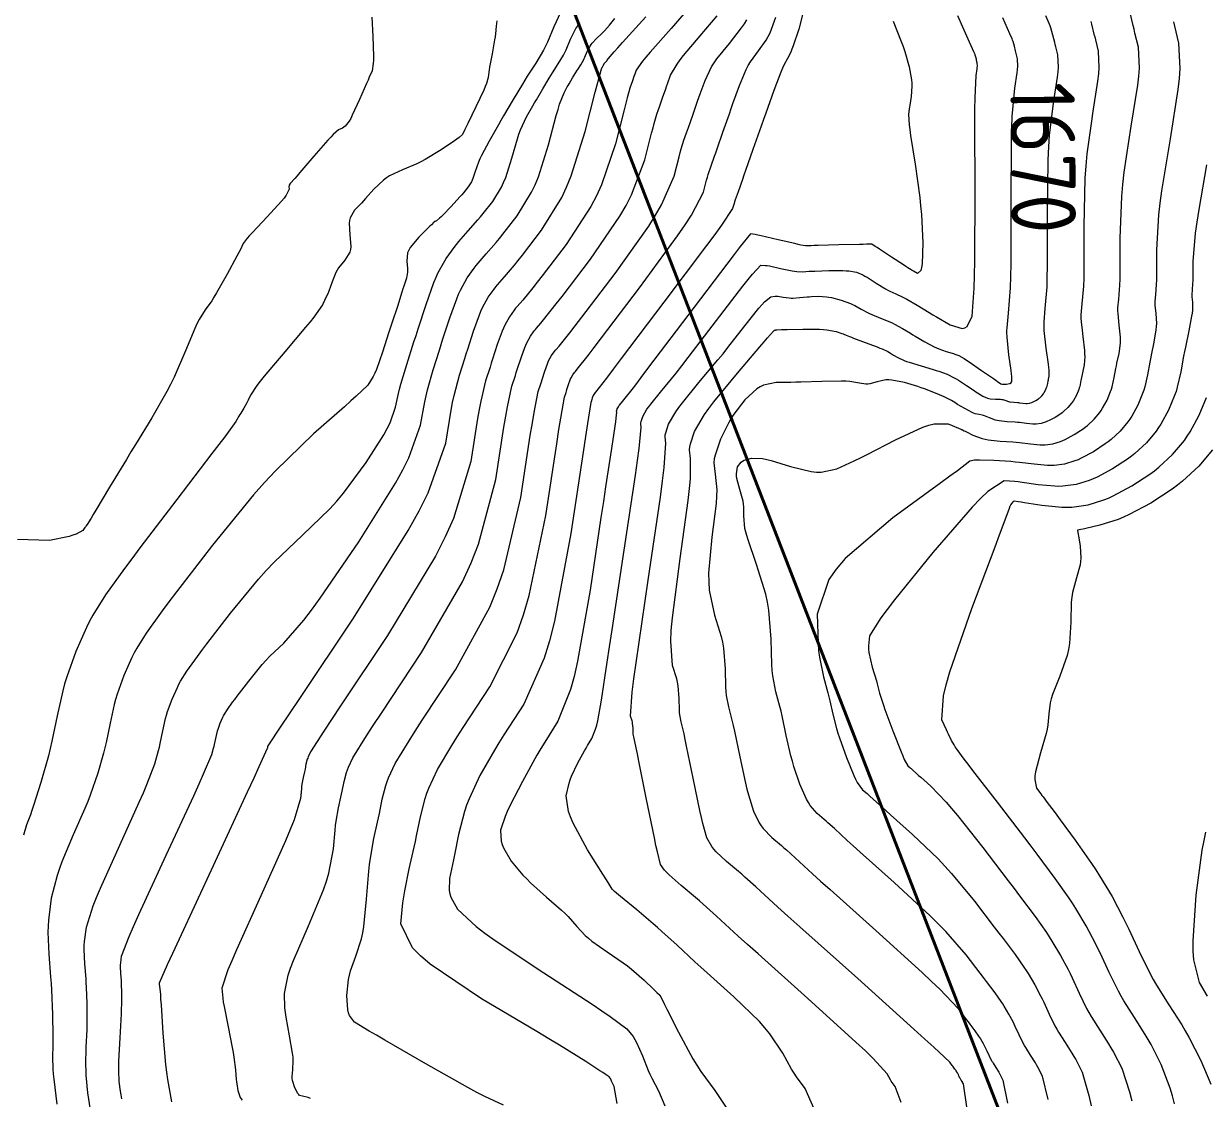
# Model space of a CAD drawing. Header units: millimetres. Extents: x 837475 to 838477, y 1189012 to 1191015.
# Drawn here: x 837565.7 to 837635.2, y 1189819.2 to 1189882.5 of the extents above; entities that cross this region are included whole.
import ezdxf

# ---------------------------------------------------------------- set-up
doc = ezdxf.new("R2010")
doc.units = ezdxf.units.MM
doc.header["$LTSCALE"] = 0.3
doc.layers.add('CORREDORVIA', color=94, linetype='Continuous', lineweight=40)
doc.layers.add('COTAS 10', color=7, linetype='Continuous', lineweight=9, true_color=0x6e3e2d)
doc.layers.add('COTAS INT', color=7, linetype='Continuous', lineweight=5, true_color=0x9fa19f)
doc.styles.get("Standard").update_dxf_attribs({"font": 'isocp2.shx', "bigfont": '@extfont2.shx'})

msp = doc.modelspace()

# ---------------------------------------------------------------- linework, layer by layer
at = {"layer": 'CORREDORVIA'}
msp.add_lwpolyline([(837918.48, 1189883.493), (837925.042, 1189453.383), (837902.497, 1189217.712), (837593.191, 1189234.399), (837666.017, 1189670.117), (837623.316, 1189818.024), (837548.503, 1190011.455), (837506.88, 1190461.595), (837936.282, 1190278.252), (837938.054, 1190355.403), (837933.054, 1190517.446), (837913.685, 1190646.739), (837916.913, 1190801.892), (837910.676, 1191000.965), (838213.029, 1190992.912), (838237.174, 1190821.339), (838237.001, 1190602.875), (838240.031, 1190437.198), (838238.102, 1190145.726), (838184.199, 1189898.277), (837758.842, 1190109.914), (837918.48, 1189883.493)], dxfattribs=at)
at = {"layer": 'COTAS 10'}
for points in [[(837621.222, 1189818.748), (837621.012, 1189820.1), (837620.964, 1189820.193), (837620.951, 1189820.218), (837620.937, 1189820.241), (837620.886, 1189820.321), (837620.836, 1189820.399), (837620.81, 1189820.445), (837620.767, 1189820.533), (837620.726, 1189820.622), (837620.715, 1189820.646), (837620.703, 1189820.67), (837620.659, 1189820.752), (837620.61, 1189820.834), (837620.595, 1189820.858), (837620.578, 1189820.883), (837620.513, 1189820.976), (837620.424, 1189821.095), (837620.392, 1189821.137), (837620.358, 1189821.182), (837620.211, 1189821.373), (837619.28, 1189822.259), (837618.752, 1189822.741), (837618.106, 1189823.325), (837614.797, 1189826.294), (837611.398, 1189829.334), (837610.696, 1189829.964), (837610.098, 1189830.503), (837608.8, 1189831.685), (837608.16, 1189832.271), (837607.976, 1189832.434), (837607.789, 1189832.597), (837607.089, 1189833.188), (837606.474, 1189833.762), (837606.341, 1189833.915), (837606.223, 1189834.064), (837605.931, 1189834.581), (837605.693, 1189835.423), (837605.608, 1189835.777), (837605.516, 1189836.184), (837605.119, 1189838.092), (837604.738, 1189839.968), (837604.657, 1189840.355), (837604.586, 1189840.685), (837604.417, 1189841.397), (837604.336, 1189841.814), (837604.321, 1189841.957), (837604.308, 1189842.112), (837604.291, 1189842.773), (837604.234, 1189843.519), (837604.198, 1189843.728), (837604.153, 1189843.939), (837603.915, 1189844.709), (837603.802, 1189846.147), (837603.835, 1189846.778), (837603.896, 1189847.511), (837604.352, 1189851.001), (837604.835, 1189854.428), (837604.913, 1189855.121), (837604.968, 1189855.704), (837604.966, 1189856.883), (837604.906, 1189857.405), (837604.923, 1189857.572), (837604.956, 1189857.75), (837605.2, 1189858.473), (837605.795, 1189859.479), (837606.049, 1189859.836), (837606.342, 1189860.226), (837607.722, 1189861.913), (837609.041, 1189863.453), (837609.294, 1189863.749), (837609.5, 1189863.989), (837609.838, 1189864.388), (837609.863, 1189864.414), (837609.87, 1189864.42), (837609.877, 1189864.425), (837609.905, 1189864.438), (837609.942, 1189864.447), (837609.955, 1189864.449), (837609.97, 1189864.452), (837610.035, 1189864.463), (837610.315, 1189864.475), (837610.466, 1189864.479), (837610.648, 1189864.484), (837611.57, 1189864.502), (837612.557, 1189864.492), (837612.78, 1189864.479), (837612.982, 1189864.462), (837613.529, 1189864.362), (837613.865, 1189864.252), (837613.933, 1189864.228), (837613.991, 1189864.207), (837614.11, 1189864.155), (837614.313, 1189864.069), (837614.424, 1189864.027), (837614.558, 1189863.976), (837615.238, 1189863.724), (837615.949, 1189863.454), (837616.102, 1189863.392), (837616.235, 1189863.336), (837616.561, 1189863.178), (837616.776, 1189863.049), (837616.84, 1189863.011), (837616.907, 1189862.973), (837617.162, 1189862.825), (837617.533, 1189862.657), (837617.673, 1189862.606), (837617.829, 1189862.553), (837618.523, 1189862.343), (837619.243, 1189862.131), (837619.415, 1189862.076), (837619.575, 1189862.023), (837620.054, 1189861.844), (837620.473, 1189861.641), (837620.595, 1189861.573), (837620.72, 1189861.5), (837621.194, 1189861.19), (837621.64, 1189860.884), (837621.748, 1189860.813), (837621.849, 1189860.747), (837622.156, 1189860.559), (837622.431, 1189860.44), (837622.511, 1189860.418), (837622.594, 1189860.401), (837622.907, 1189860.379), (837623.196, 1189860.373), (837623.264, 1189860.366), (837623.326, 1189860.356), (837623.505, 1189860.301), (837623.666, 1189860.242), (837623.716, 1189860.229), (837623.769, 1189860.219), (837623.983, 1189860.196), (837624.203, 1189860.182), (837624.261, 1189860.177), (837624.318, 1189860.171), (837624.509, 1189860.147), (837624.679, 1189860.13), (837624.723, 1189860.129), (837624.764, 1189860.13), (837624.901, 1189860.148), (837625.035, 1189860.19), (837625.074, 1189860.207), (837625.115, 1189860.225), (837625.273, 1189860.309), (837625.427, 1189860.41), (837625.466, 1189860.439), (837625.503, 1189860.468), (837625.621, 1189860.577), (837625.72, 1189860.697), (837625.746, 1189860.732), (837625.77, 1189860.769), (837625.847, 1189860.911), (837625.909, 1189861.062), (837625.924, 1189861.104), (837625.937, 1189861.147), (837625.973, 1189861.305), (837626.002, 1189861.467), (837626.011, 1189861.513), (837626.02, 1189861.558), (837626.056, 1189861.726), (837626.052, 1189862.084), (837626.036, 1189862.249), (837626.014, 1189862.444), (837625.88, 1189863.385), (837625.766, 1189864.431), (837625.756, 1189864.69), (837625.755, 1189864.937), (837625.828, 1189865.719), (837625.93, 1189866.989), (837625.947, 1189867.543), (837625.96, 1189868.185), (837625.964, 1189871.235), (837626.003, 1189874.466), (837626.036, 1189875.222), (837626.08, 1189875.918), (837626.321, 1189877.931), (837626.544, 1189879.331), (837626.576, 1189879.641), (837626.596, 1189879.917), (837626.562, 1189880.634), (837626.448, 1189881.115), (837626.417, 1189881.243), (837626.386, 1189881.368), (837626.279, 1189881.8), (837626.152, 1189882.228), (837626.109, 1189882.35), (837626.063, 1189882.475), (837625.869, 1189882.938)], [(837571.527, 1189819.228), (837571.485, 1189819.467), (837571.448, 1189819.68), (837571.361, 1189820.237), (837571.338, 1189820.87), (837571.342, 1189821.131), (837571.351, 1189821.429), (837571.419, 1189822.817), (837571.495, 1189824.219), (837571.508, 1189824.527), (837571.519, 1189824.799), (837571.528, 1189825.489), (837571.511, 1189825.939), (837571.505, 1189826.06), (837571.497, 1189826.179), (837571.463, 1189826.596), (837571.446, 1189826.999), (837571.449, 1189827.11), (837571.456, 1189827.221), (837571.509, 1189827.619), (837571.957, 1189828.77), (837572.213, 1189829.356), (837572.526, 1189830.057), (837574.135, 1189833.555), (837575.751, 1189837.051), (837576.07, 1189837.751), (837576.332, 1189838.335), (837576.815, 1189839.478), (837576.922, 1189839.857), (837576.948, 1189839.96), (837576.972, 1189840.062), (837577.046, 1189840.423), (837577.125, 1189840.778), (837577.152, 1189840.876), (837577.182, 1189840.975), (837577.309, 1189841.331), (837577.46, 1189841.671), (837577.505, 1189841.759), (837577.551, 1189841.845), (837577.73, 1189842.133), (837578.036, 1189842.553), (837578.162, 1189842.723), (837578.308, 1189842.915), (837578.984, 1189843.8), (837579.784, 1189844.772), (837580.008, 1189845.019), (837580.232, 1189845.256), (837581.046, 1189846.033), (837582.221, 1189847.379), (837582.672, 1189847.976), (837583.178, 1189848.669), (837585.457, 1189851.981), (837587.617, 1189855.434), (837588.048, 1189856.216), (837588.406, 1189856.922), (837589.094, 1189858.846), (837589.337, 1189860.218), (837589.414, 1189860.576), (837589.495, 1189860.926), (837589.825, 1189862.11), (837590.194, 1189863.262), (837590.299, 1189863.59), (837590.407, 1189863.923), (837590.807, 1189865.161), (837591.214, 1189866.293), (837591.325, 1189866.558), (837591.435, 1189866.803), (837591.828, 1189867.516), (837592.238, 1189868.084), (837592.358, 1189868.238), (837592.482, 1189868.391), (837592.955, 1189868.929), (837593.534, 1189869.594), (837593.725, 1189869.826), (837593.928, 1189870.08), (837594.772, 1189871.169), (837595.621, 1189872.556), (837595.827, 1189872.997), (837596.021, 1189873.463), (837596.619, 1189875.351), (837597.073, 1189877.065), (837597.176, 1189877.422), (837597.27, 1189877.728), (837597.526, 1189878.404), (837597.721, 1189878.747), (837597.775, 1189878.842), (837597.83, 1189878.937), (837598.031, 1189879.28), (837598.228, 1189879.608), (837598.28, 1189879.693), (837598.332, 1189879.775), (837598.511, 1189880.053), (837598.675, 1189880.331), (837598.717, 1189880.414), (837598.759, 1189880.499), (837598.897, 1189880.826), (837599.06, 1189881.154), (837599.117, 1189881.24), (837599.179, 1189881.323), (837599.446, 1189881.605), (837599.745, 1189881.886), (837599.828, 1189881.969), (837599.911, 1189882.054), (837600.209, 1189882.379), (837600.521, 1189882.767)], [(837600.654, 1189818.956), (837600.469, 1189819.954), (837600.41, 1189820.068), (837600.394, 1189820.101), (837600.378, 1189820.136), (837600.325, 1189820.266), (837600.273, 1189820.387), (837600.258, 1189820.414), (837600.243, 1189820.44), (837600.186, 1189820.511), (837599.94, 1189820.683), (837599.806, 1189820.772), (837599.642, 1189820.879), (837598.812, 1189821.415), (837597.253, 1189822.377), (837596.629, 1189822.754), (837595.923, 1189823.178), (837592.68, 1189825.105), (837589.651, 1189827.143), (837589.079, 1189827.636), (837588.623, 1189828.099), (837587.939, 1189829.513), (837588.057, 1189830.749), (837588.107, 1189831.099), (837588.163, 1189831.451), (837588.426, 1189832.753), (837588.715, 1189834.027), (837588.787, 1189834.363), (837588.856, 1189834.691), (837589.078, 1189835.814), (837589.355, 1189836.894), (837589.459, 1189837.195), (837589.575, 1189837.497), (837590.092, 1189838.593), (837590.923, 1189840.009), (837591.238, 1189840.512), (837591.588, 1189841.063), (837593.157, 1189843.453), (837594.762, 1189846.644), (837595.135, 1189847.7), (837595.477, 1189848.83), (837596.455, 1189853.534), (837597.097, 1189857.761), (837597.227, 1189858.591), (837597.336, 1189859.273), (837597.557, 1189860.507), (837597.645, 1189860.783), (837597.671, 1189860.862), (837597.696, 1189860.942), (837597.793, 1189861.239), (837597.89, 1189861.511), (837597.917, 1189861.575), (837597.943, 1189861.634), (837598.038, 1189861.805), (837598.136, 1189861.941), (837598.165, 1189861.978), (837598.195, 1189862.015), (837598.308, 1189862.144), (837598.941, 1189862.955), (837599.298, 1189863.421), (837599.734, 1189863.992), (837601.964, 1189866.929), (837604.209, 1189869.993), (837604.655, 1189870.645), (837605.024, 1189871.212), (837605.72, 1189872.551), (837605.909, 1189873.265), (837605.959, 1189873.439), (837606.008, 1189873.602), (837606.172, 1189874.105), (837606.373, 1189874.672), (837606.445, 1189874.876), (837606.523, 1189875.1), (837606.864, 1189876.079), (837607.249, 1189877.177), (837607.355, 1189877.477), (837607.461, 1189877.774), (837607.841, 1189878.833), (837608.243, 1189879.781), (837608.363, 1189880.009), (837608.486, 1189880.222), (837608.959, 1189880.868), (837609.418, 1189881.506), (837609.533, 1189881.713), (837609.641, 1189881.935), (837609.988, 1189882.847)], [(837633.419, 1189818.933), (837633.302, 1189819.409), (837633.177, 1189819.857), (837632.648, 1189821.252), (837632.048, 1189822.416), (837631.878, 1189822.718), (837631.705, 1189823.013), (837631.067, 1189824.006), (837630.445, 1189824.984), (837630.282, 1189825.269), (837630.124, 1189825.561), (837629.589, 1189826.664), (837629.073, 1189827.777), (837628.927, 1189828.075), (837628.78, 1189828.369), (837628.238, 1189829.391), (837627.623, 1189830.424), (837627.429, 1189830.725), (837627.226, 1189831.032), (837626.409, 1189832.194), (837625.352, 1189833.612), (837624.998, 1189834.08), (837624.617, 1189834.582), (837623.019, 1189836.668), (837621.576, 1189838.543), (837621.293, 1189838.911), (837621.06, 1189839.214), (837620.64, 1189839.765), (837620.537, 1189839.923), (837620.503, 1189839.978), (837620.467, 1189840.039), (837620.321, 1189840.301), (837620.135, 1189840.668), (837620.074, 1189840.795), (837620.01, 1189840.933), (837619.744, 1189841.523), (837619.838, 1189842.93), (837620, 1189843.583), (837620.222, 1189844.351), (837621.516, 1189848.075), (837622.876, 1189851.698), (837623.139, 1189852.402), (837623.354, 1189852.976), (837623.719, 1189853.966), (837623.772, 1189854.1), (837623.789, 1189854.134), (837623.807, 1189854.166), (837623.88, 1189854.273), (837623.948, 1189854.351), (837623.974, 1189854.377), (837624.002, 1189854.396), (837624.26, 1189854.358), (837624.418, 1189854.334), (837624.612, 1189854.305), (837625.626, 1189854.151), (837626.806, 1189854.036), (837627.106, 1189854.031), (837627.395, 1189854.038), (837628.34, 1189854.16), (837629.263, 1189854.452), (837629.538, 1189854.566), (837629.821, 1189854.694), (837630.913, 1189855.276), (837631.979, 1189855.972), (837632.246, 1189856.171), (837632.501, 1189856.374), (837633.318, 1189857.131), (837634.007, 1189857.956), (837634.181, 1189858.203), (837634.347, 1189858.456), (837634.884, 1189859.436), (837635.315, 1189860.481)]]:
    msp.add_lwpolyline(points, dxfattribs=at)
at = {"layer": 'COTAS INT'}
for points in [[(837605.083, 1189883.643), (837603.827, 1189882.193), (837602.584, 1189880.79), (837602.339, 1189880.501), (837602.138, 1189880.257), (837601.771, 1189879.736), (837601.685, 1189879.497), (837601.637, 1189879.363), (837601.55, 1189879.115), (837601.473, 1189878.894), (837601.455, 1189878.843), (837601.439, 1189878.797), (837601.394, 1189878.669), (837601.244, 1189878.108), (837601.162, 1189877.79), (837601.062, 1189877.4), (837600.555, 1189875.402), (837599.732, 1189872.996), (837599.432, 1189872.349), (837599.101, 1189871.711), (837597.649, 1189869.473), (837596.25, 1189867.645), (837595.954, 1189867.264), (837595.697, 1189866.938), (837595.096, 1189866.215), (837594.767, 1189865.84), (837594.681, 1189865.734), (837594.597, 1189865.627), (837594.312, 1189865.231), (837594.039, 1189864.735), (837593.962, 1189864.565), (837593.884, 1189864.38), (837593.601, 1189863.593), (837593.322, 1189862.731), (837593.248, 1189862.499), (837593.174, 1189862.27), (837592.918, 1189861.469), (837592.631, 1189860.265), (837592.539, 1189859.782), (837592.441, 1189859.235), (837592.039, 1189856.721), (837591.021, 1189853.366), (837590.535, 1189852.288), (837589.96, 1189851.147), (837587.145, 1189846.486), (837584.387, 1189842.345), (837583.847, 1189841.53), (837583.405, 1189840.86), (837582.616, 1189839.635), (837582.482, 1189839.351), (837582.452, 1189839.273), (837582.425, 1189839.195), (837582.353, 1189838.915), (837582.296, 1189838.624), (837582.278, 1189838.539), (837582.259, 1189838.451), (837582.185, 1189838.121), (837582.113, 1189837.724), (837582.096, 1189837.595), (837582.081, 1189837.457), (837582.036, 1189836.892), (837581.656, 1189835.638), (837581.429, 1189835.066), (837581.15, 1189834.398), (837579.703, 1189831.173), (837578.262, 1189827.991), (837577.986, 1189827.35), (837577.763, 1189826.812), (837577.404, 1189825.735), (837577.454, 1189825.144), (837577.489, 1189824.912), (837577.533, 1189824.651), (837577.77, 1189823.463), (837578.016, 1189822.233), (837578.066, 1189821.947), (837578.109, 1189821.683), (837578.198, 1189820.923), (837578.244, 1189820.368), (837578.26, 1189820.233), (837578.277, 1189820.107), (837578.349, 1189819.718), (837578.436, 1189819.425), (837578.463, 1189819.359), (837578.49, 1189819.3), (837578.598, 1189819.142)], [(837586.219, 1189882.851), (837586.274, 1189881.714), (837586.315, 1189880.568), (837586.315, 1189880.332), (837586.31, 1189880.132), (837586.248, 1189879.705), (837586.077, 1189879.326), (837586.002, 1189879.157), (837585.915, 1189878.96), (837585.504, 1189878.016), (837585.077, 1189877.088), (837584.981, 1189876.901), (837584.894, 1189876.745), (837584.661, 1189876.433), (837584.495, 1189876.333), (837584.451, 1189876.309), (837584.408, 1189876.287), (837584.259, 1189876.224), (837583.949, 1189875.954), (837583.805, 1189875.802), (837583.634, 1189875.616), (837582.806, 1189874.668), (837581.989, 1189873.712), (837581.826, 1189873.522), (837581.69, 1189873.365), (837581.426, 1189873.068), (837581.363, 1189872.964), (837581.355, 1189872.929), (837581.35, 1189872.892), (837581.363, 1189872.735), (837581.186, 1189872.379), (837581.061, 1189872.216), (837580.904, 1189872.026), (837580.062, 1189871.105), (837579.205, 1189870.195), (837579.038, 1189870.011), (837578.901, 1189869.856), (837578.663, 1189869.54), (837578.493, 1189869.187), (837578.4, 1189869.009), (837578.287, 1189868.796), (837577.712, 1189867.734), (837577.086, 1189866.629), (837576.94, 1189866.388), (837576.807, 1189866.176), (837576.426, 1189865.644), (837576.064, 1189865.061), (837575.943, 1189864.817), (837575.812, 1189864.536), (837575.265, 1189863.224), (837574.591, 1189861.679), (837574.381, 1189861.252), (837574.16, 1189860.825), (837573.28, 1189859.285), (837572.325, 1189857.723), (837572.057, 1189857.282), (837571.788, 1189856.837), (837570.805, 1189855.201), (837569.998, 1189853.854), (837569.84, 1189853.591), (837569.71, 1189853.376), (837569.476, 1189853), (837569.409, 1189852.908), (837569.384, 1189852.873), (837569.356, 1189852.834), (837569.233, 1189852.656), (837568.846, 1189852.441), (837568.651, 1189852.378), (837568.419, 1189852.312), (837567.266, 1189852.063), (837565.379, 1189852.132)], [(837597.312, 1189883.137), (837596.937, 1189882.294), (837596.552, 1189881.385), (837596.437, 1189881.149), (837596.319, 1189880.92), (837595.863, 1189880.148), (837595.366, 1189879.376), (837595.223, 1189879.147), (837595.078, 1189878.91), (837594.531, 1189878.001), (837593.973, 1189877.047), (837593.82, 1189876.783), (837593.669, 1189876.52), (837593.128, 1189875.567), (837592.675, 1189874.714), (837592.579, 1189874.513), (837592.495, 1189874.327), (837592.3, 1189873.78), (837592.169, 1189873.367), (837592.126, 1189873.265), (837592.081, 1189873.168), (837591.895, 1189872.865), (837591.617, 1189872.526), (837591.513, 1189872.407), (837591.398, 1189872.278), (837590.886, 1189871.72), (837590.395, 1189871.207), (837590.294, 1189871.107), (837590.208, 1189871.024), (837590.02, 1189870.875), (837589.942, 1189870.843), (837589.925, 1189870.834), (837589.911, 1189870.826), (837589.873, 1189870.797), (837589.724, 1189870.645), (837589.639, 1189870.559), (837589.534, 1189870.454), (837588.997, 1189869.918), (837588.483, 1189869.299), (837588.393, 1189869.142), (837588.326, 1189868.992), (837588.273, 1189868.502), (837588.329, 1189868.075), (837588.33, 1189867.964), (837588.326, 1189867.856), (837588.258, 1189867.496), (837588.111, 1189867.036), (837588.056, 1189866.866), (837587.995, 1189866.677), (837587.725, 1189865.842), (837587.403, 1189864.847), (837587.309, 1189864.556), (837587.214, 1189864.26), (837586.856, 1189863.138), (837586.497, 1189862.136), (837586.402, 1189861.915), (837586.309, 1189861.718), (837585.987, 1189861.214), (837585.309, 1189860.563), (837584.991, 1189860.275), (837584.617, 1189859.939), (837582.796, 1189858.338), (837580.551, 1189856.175), (837579.91, 1189855.486), (837579.261, 1189854.758), (837576.845, 1189851.801), (837574.745, 1189849.052), (837574.294, 1189848.455), (837573.9, 1189847.929), (837572.95, 1189846.622), (837572.396, 1189845.728), (837572.253, 1189845.462), (837572.113, 1189845.188), (837571.644, 1189844.132), (837571.25, 1189843.026), (837571.158, 1189842.721), (837571.073, 1189842.415), (837570.828, 1189841.313), (837570.598, 1189840.193), (837570.523, 1189839.877), (837570.443, 1189839.557), (837570.109, 1189838.379), (837569.665, 1189837.094), (837569.514, 1189836.707), (837569.351, 1189836.306), (837568.662, 1189834.746), (837567.997, 1189833.173), (837567.85, 1189832.763), (837567.718, 1189832.364), (837567.374, 1189831.02), (837567.204, 1189829.743), (837567.183, 1189829.388), (837567.173, 1189829.031), (837567.227, 1189827.735), (837567.337, 1189826.398), (837567.361, 1189826.016), (837567.382, 1189825.628), (837567.437, 1189824.183), (837567.461, 1189822.9), (837567.463, 1189822.614), (837567.464, 1189822.359), (837567.448, 1189821.69), (837567.47, 1189820.977), (837567.493, 1189820.694), (837567.524, 1189820.375), (837567.701, 1189818.915)], [(837574.465, 1189819.053), (837574.223, 1189820.358), (837574.166, 1189820.782), (837574.113, 1189821.234), (837573.957, 1189823.095), (837573.849, 1189824.759), (837573.826, 1189825.087), (837573.807, 1189825.357), (837573.761, 1189825.853), (837573.74, 1189825.956), (837573.736, 1189825.979), (837573.733, 1189825.999), (837573.729, 1189826.05), (837574.218, 1189827.13), (837574.526, 1189827.798), (837574.908, 1189828.627), (837576.913, 1189832.954), (837578.917, 1189837.281), (837579.3, 1189838.109), (837579.608, 1189838.776), (837580.097, 1189839.852), (837580.099, 1189839.879), (837580.1, 1189839.885), (837580.101, 1189839.892), (837580.104, 1189839.911), (837580.108, 1189839.926), (837580.108, 1189839.93), (837580.109, 1189839.934), (837580.115, 1189839.962), (837580.117, 1189839.965), (837580.118, 1189839.969), (837580.125, 1189839.983), (837580.898, 1189841.143), (837581.384, 1189841.87), (837581.986, 1189842.773), (837585.142, 1189847.498), (837588.36, 1189852.647), (837589.002, 1189853.818), (837589.536, 1189854.878), (837590.567, 1189857.784), (837590.889, 1189859.727), (837590.976, 1189860.179), (837591.063, 1189860.595), (837591.372, 1189861.789), (837591.684, 1189862.766), (837591.774, 1189863.045), (837591.864, 1189863.327), (837592.204, 1189864.377), (837592.549, 1189865.336), (837592.643, 1189865.561), (837592.737, 1189865.769), (837593.07, 1189866.374), (837593.417, 1189866.856), (837593.52, 1189866.986), (837593.624, 1189867.115), (837594.026, 1189867.572), (837594.615, 1189868.266), (837594.839, 1189868.545), (837595.089, 1189868.862), (837596.21, 1189870.321), (837597.39, 1189872.25), (837597.678, 1189872.863), (837597.947, 1189873.511), (837598.779, 1189876.136), (837599.362, 1189878.435), (837599.475, 1189878.877), (837599.567, 1189879.234), (837599.725, 1189879.823), (837599.747, 1189879.861), (837599.753, 1189879.871), (837599.759, 1189879.882), (837599.781, 1189879.92), (837599.803, 1189879.956), (837599.809, 1189879.966), (837599.815, 1189879.975), (837599.835, 1189880.006), (837599.853, 1189880.037), (837599.857, 1189880.046), (837599.862, 1189880.055), (837599.877, 1189880.092), (837599.896, 1189880.128), (837599.902, 1189880.138), (837599.909, 1189880.147), (837599.938, 1189880.178), (837599.972, 1189880.21), (837599.99, 1189880.228), (837600.023, 1189880.264), (837600.058, 1189880.307), (837600.068, 1189880.321), (837600.118, 1189880.396), (837600.483, 1189880.817), (837600.699, 1189881.059), (837600.964, 1189881.355), (837602.336, 1189882.878)], [(837582.615, 1189819.242), (837582.475, 1189819.301), (837582.152, 1189819.37), (837581.972, 1189819.422), (837581.922, 1189819.47), (837581.872, 1189819.532), (837581.689, 1189819.878), (837581.56, 1189820.307), (837581.544, 1189820.422), (837581.536, 1189820.535), (837581.579, 1189820.93), (837581.608, 1189821.471), (837581.591, 1189821.677), (837581.564, 1189821.906), (837581.379, 1189822.933), (837581.178, 1189824.035), (837581.141, 1189824.311), (837581.113, 1189824.575), (837581.079, 1189825.421), (837581.308, 1189826.494), (837581.446, 1189826.901), (837581.615, 1189827.355), (837582.494, 1189829.391), (837583.383, 1189831.515), (837583.559, 1189832.024), (837583.704, 1189832.499), (837583.974, 1189833.932), (837584.062, 1189835.036), (837584.092, 1189835.304), (837584.125, 1189835.556), (837584.265, 1189836.332), (837584.411, 1189836.977), (837584.448, 1189837.147), (837584.483, 1189837.313), (837584.595, 1189837.881), (837584.735, 1189838.428), (837584.788, 1189838.58), (837584.847, 1189838.733), (837585.108, 1189839.288), (837585.911, 1189840.576), (837586.311, 1189841.191), (837586.787, 1189841.918), (837589.149, 1189845.475), (837591.561, 1189849.646), (837592.068, 1189850.759), (837592.506, 1189851.854), (837593.511, 1189855.659), (837593.993, 1189858.744), (837594.101, 1189859.385), (837594.199, 1189859.934), (837594.464, 1189861.148), (837594.665, 1189861.775), (837594.722, 1189861.953), (837594.78, 1189862.135), (837594.998, 1189862.808), (837595.22, 1189863.424), (837595.28, 1189863.568), (837595.34, 1189863.701), (837595.554, 1189864.089), (837595.777, 1189864.398), (837595.842, 1189864.482), (837595.91, 1189864.565), (837596.167, 1189864.858), (837596.778, 1189865.61), (837597.069, 1189865.983), (837597.411, 1189866.427), (837599.087, 1189868.625), (837600.804, 1189871.138), (837601.173, 1189871.781), (837601.496, 1189872.402), (837602.277, 1189874.452), (837602.678, 1189876.022), (837602.761, 1189876.339), (837602.832, 1189876.606), (837602.986, 1189877.148), (837603.084, 1189877.422), (837603.119, 1189877.521), (837603.157, 1189877.629), (837603.321, 1189878.103), (837603.507, 1189878.634), (837603.559, 1189878.779), (837603.61, 1189878.923), (837603.794, 1189879.435), (837604.173, 1189880.098), (837604.347, 1189880.337), (837604.551, 1189880.6), (837605.538, 1189881.752), (837606.528, 1189882.93)], [(837611.649, 1189883.385), (837611.331, 1189882.147), (837611.007, 1189881.166), (837610.932, 1189880.965), (837610.863, 1189880.793), (837610.669, 1189880.427), (837610.453, 1189880.033), (837610.37, 1189879.845), (837610.278, 1189879.622), (837609.865, 1189878.531), (837609.386, 1189877.2), (837609.253, 1189876.826), (837609.119, 1189876.449), (837608.636, 1189875.067), (837608.207, 1189873.836), (837608.108, 1189873.554), (837608.018, 1189873.297), (837607.765, 1189872.584), (837607.595, 1189872.1), (837607.558, 1189871.989), (837607.525, 1189871.887), (837607.441, 1189871.6), (837606.788, 1189870.618), (837606.395, 1189870.078), (837605.912, 1189869.421), (837603.402, 1189866.081), (837600.895, 1189862.775), (837600.413, 1189862.14), (837600.022, 1189861.627), (837599.379, 1189860.787), (837599.337, 1189860.74), (837599.326, 1189860.726), (837599.316, 1189860.713), (837599.28, 1189860.662), (837599.245, 1189860.6), (837599.235, 1189860.578), (837599.226, 1189860.555), (837599.19, 1189860.455), (837599.154, 1189860.346), (837599.145, 1189860.316), (837599.136, 1189860.287), (837599.103, 1189860.186), (837598.904, 1189858.943), (837598.789, 1189858.194), (837598.649, 1189857.27), (837597.927, 1189852.472), (837596.962, 1189847.318), (837596.668, 1189846.17), (837596.362, 1189845.143), (837595.161, 1189842.442), (837593.988, 1189840.635), (837593.701, 1189840.172), (837593.43, 1189839.725), (837592.584, 1189838.246), (837591.939, 1189836.879), (837591.795, 1189836.502), (837591.665, 1189836.127), (837591.319, 1189834.781), (837591.087, 1189833.568), (837591.028, 1189833.276), (837590.972, 1189833.005), (837590.793, 1189832.186), (837590.767, 1189831.487), (837590.808, 1189831.291), (837590.869, 1189831.094), (837591.266, 1189830.374), (837592.368, 1189829.357), (837592.874, 1189828.973), (837593.468, 1189828.545), (837596.34, 1189826.629), (837599.183, 1189824.784), (837599.758, 1189824.401), (837600.241, 1189824.073), (837601.219, 1189823.349), (837601.59, 1189822.883), (837601.69, 1189822.717), (837601.788, 1189822.535), (837602.132, 1189821.746), (837602.481, 1189820.889), (837602.582, 1189820.665), (837602.685, 1189820.446), (837603.075, 1189819.701), (837603.449, 1189818.802)], [(837612.413, 1189818.232), (837611.699, 1189819.83), (837611.195, 1189820.511), (837611.055, 1189820.73), (837610.913, 1189820.963), (837610.397, 1189821.914), (837609.639, 1189823.052), (837609.345, 1189823.403), (837609.014, 1189823.769), (837607.516, 1189825.22), (837605.947, 1189826.628), (837605.572, 1189826.968), (837605.223, 1189827.286), (837604.177, 1189828.253), (837603.279, 1189829.074), (837603.024, 1189829.3), (837602.765, 1189829.526), (837601.806, 1189830.337), (837600.851, 1189831.124), (837600.722, 1189831.231), (837600.486, 1189831.426), (837600.434, 1189831.472), (837600.408, 1189831.5), (837600.366, 1189831.551), (837600.12, 1189831.941), (837599.978, 1189832.167), (837599.805, 1189832.446), (837598.916, 1189833.88), (837598.056, 1189835.444), (837597.902, 1189835.804), (837597.783, 1189836.133), (837597.656, 1189837.057), (837597.828, 1189837.79), (837597.897, 1189837.998), (837597.976, 1189838.208), (837598.342, 1189838.987), (837598.729, 1189839.689), (837598.822, 1189839.852), (837598.908, 1189840), (837599.168, 1189840.42), (837599.387, 1189840.966), (837599.448, 1189841.195), (837599.508, 1189841.457), (837599.724, 1189842.681), (837600.062, 1189844.91), (837600.199, 1189845.805), (837600.355, 1189846.821), (837601.073, 1189851.494), (837601.736, 1189855.921), (837601.856, 1189856.782), (837601.95, 1189857.485), (837602.062, 1189858.706), (837602.037, 1189858.923), (837602.044, 1189858.992), (837602.058, 1189859.066), (837602.159, 1189859.366), (837602.406, 1189859.784), (837602.512, 1189859.932), (837602.633, 1189860.094), (837603.206, 1189860.794), (837604.122, 1189861.921), (837604.46, 1189862.352), (837604.834, 1189862.834), (837606.487, 1189865.003), (837608.037, 1189867.026), (837608.346, 1189867.415), (837608.602, 1189867.731), (837609.091, 1189868.256), (837609.361, 1189868.255), (837609.479, 1189868.238), (837609.616, 1189868.216), (837610.266, 1189868.076), (837610.934, 1189867.934), (837611.083, 1189867.909), (837611.215, 1189867.891), (837611.559, 1189867.877), (837611.941, 1189867.905), (837612.097, 1189867.912), (837612.274, 1189867.919), (837613.095, 1189867.944), (837613.93, 1189867.944), (837614.116, 1189867.935), (837614.283, 1189867.923), (837614.723, 1189867.847), (837615.093, 1189867.69), (837615.215, 1189867.625), (837615.346, 1189867.552), (837615.891, 1189867.215), (837616.433, 1189866.875), (837616.561, 1189866.801), (837616.681, 1189866.735), (837617.036, 1189866.571), (837617.408, 1189866.403), (837617.537, 1189866.335), (837617.679, 1189866.258), (837618.289, 1189865.903), (837619.005, 1189865.475), (837619.214, 1189865.351), (837619.428, 1189865.226), (837620.238, 1189864.755), (837620.947, 1189864.538), (837621.097, 1189864.573), (837621.226, 1189864.648), (837621.526, 1189865.259), (837621.654, 1189866.921), (837621.675, 1189867.658), (837621.691, 1189868.516), (837621.695, 1189872.615), (837621.682, 1189876.63), (837621.687, 1189877.435), (837621.696, 1189878.106), (837621.757, 1189879.425), (837621.819, 1189879.814), (837621.828, 1189879.9), (837621.834, 1189879.977), (837621.824, 1189880.176), (837621.792, 1189880.31), (837621.784, 1189880.345), (837621.775, 1189880.38), (837621.745, 1189880.5), (837621.71, 1189880.619), (837621.698, 1189880.653), (837621.685, 1189880.688), (837621.631, 1189880.817), (837621.22, 1189881.738), (837620.982, 1189882.272), (837620.69, 1189882.927)], [(837626.004, 1189819.191), (837625.667, 1189820.561), (837625.398, 1189821.082), (837625.321, 1189821.218), (837625.244, 1189821.35), (837624.958, 1189821.795), (837624.679, 1189822.233), (837624.607, 1189822.361), (837624.536, 1189822.491), (837624.296, 1189822.985), (837624.065, 1189823.484), (837624, 1189823.618), (837623.934, 1189823.749), (837623.691, 1189824.207), (837623.415, 1189824.67), (837623.328, 1189824.805), (837623.237, 1189824.943), (837622.871, 1189825.463), (837622.372, 1189826.132), (837622.197, 1189826.363), (837622.006, 1189826.614), (837621.183, 1189827.687), (837619.97, 1189829.073), (837619.532, 1189829.521), (837619.05, 1189829.998), (837616.945, 1189831.952), (837614.949, 1189833.737), (837614.537, 1189834.107), (837614.186, 1189834.423), (837613.424, 1189835.117), (837613.047, 1189835.461), (837612.939, 1189835.557), (837612.829, 1189835.653), (837612.419, 1189836), (837612.005, 1189836.476), (837611.894, 1189836.653), (837611.784, 1189836.85), (837611.398, 1189837.724), (837611.045, 1189838.774), (837610.957, 1189839.082), (837610.872, 1189839.397), (837610.599, 1189840.594), (837610.354, 1189841.745), (837610.288, 1189842.03), (837610.222, 1189842.301), (837609.99, 1189843.161), (837609.807, 1189844.103), (837609.772, 1189844.427), (837609.745, 1189844.778), (837609.704, 1189846.272), (837609.578, 1189847.96), (837609.496, 1189848.433), (837609.393, 1189848.909), (837608.855, 1189850.651), (837608.33, 1189852.16), (837608.237, 1189852.49), (837608.165, 1189852.782), (837608.094, 1189853.517), (837608.105, 1189854.049), (837608.086, 1189854.213), (837608.057, 1189854.384), (837607.87, 1189855.061), (837607.696, 1189855.706), (837607.674, 1189855.857), (837607.665, 1189855.996), (837607.728, 1189856.397), (837607.939, 1189856.672), (837608.023, 1189856.732), (837608.117, 1189856.784), (837608.547, 1189856.913), (837609.206, 1189856.887), (837609.444, 1189856.842), (837609.706, 1189856.781), (837610.854, 1189856.424), (837612.065, 1189856.12), (837612.367, 1189856.093), (837612.654, 1189856.09), (837613.57, 1189856.285), (837614.598, 1189856.763), (837614.955, 1189856.939), (837615.344, 1189857.133), (837617.01, 1189857.991), (837618.623, 1189858.733), (837618.979, 1189858.854), (837619.295, 1189858.938), (837620.107, 1189858.94), (837620.722, 1189858.677), (837620.856, 1189858.62), (837620.885, 1189858.607), (837620.893, 1189858.603), (837620.9, 1189858.6), (837620.923, 1189858.588), (837620.94, 1189858.578), (837620.944, 1189858.576), (837620.947, 1189858.575), (837620.954, 1189858.573), (837621.052, 1189858.526), (837621.112, 1189858.496), (837621.187, 1189858.46), (837621.576, 1189858.267), (837622.116, 1189858.068), (837622.286, 1189858.026), (837622.465, 1189857.991), (837623.184, 1189857.914), (837623.928, 1189857.866), (837624.122, 1189857.849), (837624.312, 1189857.83), (837624.955, 1189857.748), (837625.53, 1189857.693), (837625.676, 1189857.69), (837625.817, 1189857.694), (837626.277, 1189857.753), (837626.726, 1189857.895), (837626.86, 1189857.95), (837626.998, 1189858.013), (837627.529, 1189858.296), (837628.048, 1189858.635), (837628.178, 1189858.732), (837628.302, 1189858.83), (837628.7, 1189859.199), (837629.035, 1189859.601), (837629.12, 1189859.721), (837629.2, 1189859.844), (837629.462, 1189860.321), (837629.672, 1189860.829), (837629.719, 1189860.973), (837629.763, 1189861.117), (837629.884, 1189861.649), (837629.983, 1189862.194), (837630.013, 1189862.347), (837630.043, 1189862.501), (837630.163, 1189863.066), (837630.243, 1189863.67), (837630.248, 1189863.849), (837630.246, 1189864.032), (837630.179, 1189864.737), (837630.105, 1189865.418), (837630.098, 1189865.587), (837630.097, 1189865.748), (837630.145, 1189866.258), (837630.212, 1189867.087), (837630.223, 1189867.448), (837630.231, 1189867.867), (837630.234, 1189869.856), (837630.323, 1189872.303), (837630.386, 1189873.01), (837630.464, 1189873.73), (837630.884, 1189876.436), (837631.268, 1189878.848), (837631.324, 1189879.382), (837631.359, 1189879.858), (837631.3, 1189881.092), (837631.103, 1189881.92), (837631.05, 1189882.14), (837630.997, 1189882.355), (837630.813, 1189883.099)], [(837593.569, 1189882.635), (837593.535, 1189882.321), (837593.497, 1189881.868), (837593.474, 1189881.701), (837593.445, 1189881.516), (837593.296, 1189880.696), (837593.149, 1189879.911), (837593.122, 1189879.748), (837593.1, 1189879.609), (837593.07, 1189879.302), (837592.964, 1189878.944), (837592.894, 1189878.772), (837592.806, 1189878.569), (837592.343, 1189877.574), (837591.872, 1189876.596), (837591.779, 1189876.403), (837591.703, 1189876.244), (837591.566, 1189875.954), (837591.353, 1189875.774), (837591.229, 1189875.685), (837591.077, 1189875.579), (837590.293, 1189875.054), (837589.357, 1189874.485), (837589.109, 1189874.351), (837588.865, 1189874.228), (837588.025, 1189873.868), (837587.273, 1189873.516), (837587.086, 1189873.398), (837586.908, 1189873.27), (837586.34, 1189872.732), (837585.857, 1189872.178), (837585.732, 1189872.041), (837585.612, 1189871.91), (837585.211, 1189871.493), (837584.942, 1189871.045), (837584.904, 1189870.894), (837584.883, 1189870.732), (837584.939, 1189870.051), (837584.989, 1189869.362), (837584.964, 1189869.194), (837584.922, 1189869.036), (837584.63, 1189868.551), (837584.272, 1189868.102), (837584.188, 1189867.968), (837584.11, 1189867.829), (837583.887, 1189867.289), (837583.69, 1189866.736), (837583.629, 1189866.588), (837583.566, 1189866.442), (837583.315, 1189865.936), (837582.812, 1189865.211), (837582.59, 1189864.928), (837582.332, 1189864.609), (837581.103, 1189863.158), (837579.902, 1189861.744), (837579.663, 1189861.449), (837579.465, 1189861.195), (837579.083, 1189860.624), (837578.953, 1189860.325), (837578.912, 1189860.242), (837578.87, 1189860.16), (837578.699, 1189859.862), (837578.514, 1189859.559), (837578.463, 1189859.474), (837578.411, 1189859.388), (837578.22, 1189859.071), (837577.573, 1189858.172), (837577.234, 1189857.719), (837576.824, 1189857.178), (837574.763, 1189854.485), (837572.588, 1189851.633), (837572.107, 1189850.992), (837571.677, 1189850.415), (837570.56, 1189848.867), (837569.819, 1189847.669), (837569.626, 1189847.313), (837569.44, 1189846.946), (837568.811, 1189845.533), (837568.284, 1189844.052), (837568.16, 1189843.643), (837568.047, 1189843.234), (837567.719, 1189841.758), (837567.411, 1189840.259), (837567.311, 1189839.835), (837567.203, 1189839.407), (837566.757, 1189837.829), (837566.331, 1189836.473), (837566.236, 1189836.184), (837566.151, 1189835.934), (837565.925, 1189835.342), (837565.732, 1189834.73)], [(837569.672, 1189818.575), (837569.531, 1189819.576), (837569.431, 1189820.622), (837569.418, 1189820.913), (837569.41, 1189821.203), (837569.434, 1189822.253), (837569.479, 1189823.289), (837569.486, 1189823.57), (837569.49, 1189823.849), (837569.483, 1189824.836), (837569.447, 1189825.783), (837569.433, 1189826.038), (837569.417, 1189826.289), (837569.345, 1189827.165), (837569.31, 1189828.015), (837569.316, 1189828.249), (837569.33, 1189828.482), (837569.441, 1189829.32), (837569.837, 1189830.567), (837570.031, 1189831.059), (837570.262, 1189831.615), (837571.398, 1189834.151), (837572.551, 1189836.678), (837572.792, 1189837.229), (837572.998, 1189837.714), (837573.462, 1189838.928), (837573.682, 1189839.707), (837573.736, 1189839.918), (837573.785, 1189840.128), (837573.937, 1189840.868), (837574.099, 1189841.596), (837574.155, 1189841.798), (837574.216, 1189842.001), (837574.477, 1189842.732), (837574.787, 1189843.429), (837574.879, 1189843.61), (837574.974, 1189843.786), (837575.34, 1189844.377), (837575.968, 1189845.241), (837576.228, 1189845.589), (837576.526, 1189845.984), (837577.915, 1189847.8), (837579.557, 1189849.795), (837580.016, 1189850.302), (837580.475, 1189850.789), (837582.148, 1189852.383), (837583.746, 1189853.929), (837584.159, 1189854.385), (837584.558, 1189854.853), (837585.894, 1189856.647), (837586.921, 1189858.287), (837587.125, 1189858.659), (837587.295, 1189858.995), (837587.622, 1189859.909), (837587.785, 1189860.709), (837587.851, 1189860.973), (837587.927, 1189861.256), (837588.279, 1189862.431), (837588.703, 1189863.757), (837588.825, 1189864.136), (837588.949, 1189864.52), (837589.41, 1189865.946), (837589.879, 1189867.249), (837590.007, 1189867.555), (837590.134, 1189867.837), (837590.586, 1189868.658), (837591.058, 1189869.313), (837591.197, 1189869.49), (837591.339, 1189869.666), (837591.884, 1189870.286), (837592.453, 1189870.922), (837592.61, 1189871.107), (837592.767, 1189871.297), (837593.334, 1189872.017), (837593.851, 1189872.862), (837593.977, 1189873.131), (837594.095, 1189873.415), (837594.459, 1189874.565), (837594.784, 1189875.696), (837594.878, 1189875.967), (837594.972, 1189876.221), (837595.327, 1189876.986), (837595.695, 1189877.633), (837595.798, 1189877.813), (837595.902, 1189877.992), (837596.281, 1189878.64), (837596.653, 1189879.259), (837596.752, 1189879.42), (837596.849, 1189879.576), (837597.187, 1189880.101), (837597.497, 1189880.625), (837597.577, 1189880.781), (837597.655, 1189880.942), (837597.917, 1189881.56), (837598.225, 1189882.18), (837598.333, 1189882.342), (837598.45, 1189882.499)], [(837593.972, 1189818.859), (837592.863, 1189819.36), (837592.401, 1189819.6), (837591.871, 1189819.885), (837589.399, 1189821.279), (837586.985, 1189822.68), (837586.492, 1189822.968), (837586.075, 1189823.213), (837585.204, 1189823.738), (837584.908, 1189824.125), (837584.854, 1189824.283), (837584.812, 1189824.463), (837584.759, 1189825.298), (837584.855, 1189826.248), (837584.907, 1189826.5), (837584.969, 1189826.749), (837585.285, 1189827.61), (837585.616, 1189828.632), (837585.688, 1189828.982), (837585.752, 1189829.361), (837585.913, 1189830.971), (837586.043, 1189832.614), (837586.088, 1189833.014), (837586.137, 1189833.389), (837586.346, 1189834.542), (837586.563, 1189835.502), (837586.617, 1189835.755), (837586.669, 1189836.002), (837586.836, 1189836.848), (837587.045, 1189837.661), (837587.123, 1189837.888), (837587.211, 1189838.115), (837587.6, 1189838.941), (837588.417, 1189840.292), (837588.774, 1189840.851), (837589.188, 1189841.49), (837591.153, 1189844.464), (837593.161, 1189848.145), (837593.601, 1189849.229), (837593.992, 1189850.342), (837594.983, 1189854.596), (837595.545, 1189858.253), (837595.664, 1189858.988), (837595.768, 1189859.604), (837596.01, 1189860.827), (837596.155, 1189861.279), (837596.196, 1189861.408), (837596.238, 1189861.538), (837596.396, 1189862.024), (837596.555, 1189862.467), (837596.599, 1189862.571), (837596.642, 1189862.667), (837596.796, 1189862.947), (837596.956, 1189863.17), (837597.052, 1189863.29), (837597.238, 1189863.501), (837597.86, 1189864.283), (837598.183, 1189864.702), (837598.573, 1189865.21), (837600.525, 1189867.777), (837602.507, 1189870.566), (837602.914, 1189871.213), (837603.26, 1189871.807), (837603.998, 1189873.501), (837604.294, 1189874.644), (837604.36, 1189874.889), (837604.42, 1189875.104), (837604.579, 1189875.626), (837604.729, 1189876.047), (837604.782, 1189876.198), (837604.84, 1189876.365), (837605.093, 1189877.091), (837605.378, 1189877.906), (837605.457, 1189878.128), (837605.535, 1189878.349), (837605.818, 1189879.134), (837606.208, 1189879.939), (837606.355, 1189880.173), (837606.518, 1189880.411), (837607.248, 1189881.31), (837607.973, 1189882.218), (837608.133, 1189882.462), (837608.276, 1189882.703)], [(837616.89, 1189882.614), (837617.361, 1189881.417), (837617.467, 1189881.119), (837617.563, 1189880.835), (837617.821, 1189879.933), (837617.955, 1189879.174), (837617.972, 1189878.981), (837617.981, 1189878.795), (837617.942, 1189878.185), (837617.86, 1189877.682), (837617.841, 1189877.564), (837617.825, 1189877.455), (837617.781, 1189877.136), (837617.821, 1189876.529), (837617.857, 1189876.237), (837617.905, 1189875.892), (837618.169, 1189874.202), (837618.443, 1189872.255), (837618.497, 1189871.747), (837618.541, 1189871.254), (837618.62, 1189869.587), (837618.582, 1189868.351), (837618.552, 1189868.129), (837618.513, 1189867.959), (837618.304, 1189867.779), (837618.087, 1189867.909), (837618.043, 1189867.935), (837618.007, 1189867.956), (837617.935, 1189867.995), (837617.742, 1189868.115), (837617.63, 1189868.188), (837617.492, 1189868.278), (837616.782, 1189868.744), (837616.071, 1189869.21), (837615.933, 1189869.3), (837615.821, 1189869.372), (837615.629, 1189869.492), (837615.315, 1189869.491), (837615.127, 1189869.488), (837614.895, 1189869.483), (837613.688, 1189869.455), (837612.478, 1189869.423), (837612.243, 1189869.417), (837612.051, 1189869.411), (837611.72, 1189869.399), (837611.444, 1189869.451), (837611.287, 1189869.486), (837611.095, 1189869.53), (837610.11, 1189869.761), (837609.123, 1189869.99), (837608.931, 1189870.032), (837608.772, 1189870.065), (837608.49, 1189870.108), (837607.893, 1189869.363), (837607.535, 1189868.899), (837607.095, 1189868.323), (837604.812, 1189865.311), (837602.501, 1189862.256), (837602.042, 1189861.653), (837601.663, 1189861.156), (837600.948, 1189860.235), (837600.779, 1189860.028), (837600.743, 1189859.98), (837600.712, 1189859.936), (837600.639, 1189859.812), (837600.609, 1189859.724), (837600.605, 1189859.702), (837600.602, 1189859.681), (837600.61, 1189859.617), (837600.577, 1189859.256), (837600.549, 1189859.048), (837600.513, 1189858.793), (837600.317, 1189857.484), (837599.973, 1189855.223), (837599.844, 1189854.368), (837599.701, 1189853.414), (837599.06, 1189849.142), (837598.322, 1189844.967), (837598.116, 1189844.074), (837597.911, 1189843.295), (837597.165, 1189841.431), (837596.389, 1189840.207), (837596.165, 1189839.832), (837595.936, 1189839.441), (837595.076, 1189837.898), (837594.34, 1189836.457), (837594.19, 1189836.13), (837594.063, 1189835.834), (837593.799, 1189835.027), (837593.827, 1189834.382), (837593.884, 1189834.188), (837593.963, 1189833.988), (837594.427, 1189833.209), (837595.112, 1189832.385), (837595.33, 1189832.156), (837595.561, 1189831.927), (837596.495, 1189831.095), (837597.386, 1189830.323), (837597.588, 1189830.131), (837597.772, 1189829.949), (837598.275, 1189829.369), (837598.779, 1189828.826), (837598.963, 1189828.666), (837599.166, 1189828.502), (837600.058, 1189827.876), (837601.012, 1189827.222), (837601.254, 1189827.04), (837601.485, 1189826.859), (837602.24, 1189826.2), (837602.798, 1189825.666), (837602.992, 1189825.481), (837603.136, 1189825.343), (837603.147, 1189825.333), (837603.15, 1189825.33), (837603.153, 1189825.328), (837603.162, 1189825.32), (837603.336, 1189824.98), (837603.442, 1189824.769), (837603.574, 1189824.507), (837604.261, 1189823.137), (837605.107, 1189821.578), (837605.339, 1189821.197), (837605.57, 1189820.837), (837606.395, 1189819.721), (837607.148, 1189818.599)], [(837617.36, 1189819.004), (837617.003, 1189819.939), (837616.821, 1189820.184), (837616.771, 1189820.264), (837616.719, 1189820.348), (837616.533, 1189820.691), (837615.704, 1189821.598), (837615.247, 1189822.037), (837614.693, 1189822.558), (837611.87, 1189825.12), (837608.937, 1189827.745), (837608.313, 1189828.307), (837607.77, 1189828.797), (837606.489, 1189829.969), (837605.716, 1189830.675), (837605.494, 1189830.872), (837605.268, 1189831.069), (837604.424, 1189831.782), (837603.709, 1189832.405), (837603.564, 1189832.545), (837603.443, 1189832.671), (837603.198, 1189833.01), (837603.016, 1189833.748), (837602.934, 1189834.125), (837602.838, 1189834.578), (837602.379, 1189836.841), (837601.93, 1189839.079), (837601.841, 1189839.517), (837601.768, 1189839.876), (837601.63, 1189840.516), (837601.6, 1189840.67), (837601.595, 1189840.722), (837601.59, 1189840.78), (837601.584, 1189841.023), (837601.563, 1189841.299), (837601.549, 1189841.376), (837601.533, 1189841.454), (837601.445, 1189841.738), (837601.537, 1189843.14), (837601.634, 1189843.923), (837601.762, 1189844.876), (837602.481, 1189849.743), (837603.199, 1189854.618), (837603.327, 1189855.576), (837603.423, 1189856.364), (837603.514, 1189857.795), (837603.471, 1189858.164), (837603.484, 1189858.282), (837603.507, 1189858.408), (837603.68, 1189858.919), (837604.1, 1189859.632), (837604.28, 1189859.884), (837604.487, 1189860.16), (837605.464, 1189861.354), (837606.581, 1189862.687), (837606.877, 1189863.051), (837607.167, 1189863.412), (837608.163, 1189864.695), (837608.98, 1189865.729), (837609.156, 1189865.932), (837609.311, 1189866.099), (837609.691, 1189866.403), (837609.949, 1189866.444), (837610.027, 1189866.445), (837610.108, 1189866.442), (837610.422, 1189866.392), (837610.774, 1189866.338), (837610.878, 1189866.332), (837610.986, 1189866.33), (837611.399, 1189866.355), (837611.831, 1189866.398), (837611.951, 1189866.407), (837612.07, 1189866.415), (837612.501, 1189866.434), (837612.965, 1189866.405), (837613.105, 1189866.383), (837613.25, 1189866.355), (837613.818, 1189866.203), (837614.365, 1189866.007), (837614.497, 1189865.951), (837614.621, 1189865.895), (837615.001, 1189865.685), (837615.373, 1189865.472), (837615.493, 1189865.414), (837615.62, 1189865.356), (837616.137, 1189865.147), (837616.678, 1189864.929), (837616.82, 1189864.864), (837616.957, 1189864.797), (837617.425, 1189864.54), (837617.898, 1189864.258), (837618.039, 1189864.175), (837618.184, 1189864.09), (837618.745, 1189863.764), (837619.294, 1189863.47), (837619.433, 1189863.405), (837619.565, 1189863.346), (837619.993, 1189863.193), (837620.344, 1189863.089), (837620.428, 1189863.063), (837620.506, 1189863.037), (837620.739, 1189862.95), (837621.064, 1189862.766), (837621.2, 1189862.679), (837621.356, 1189862.577), (837622.084, 1189862.078), (837622.781, 1189861.592), (837622.916, 1189861.497), (837623.027, 1189861.42), (837623.221, 1189861.288), (837623.29, 1189861.274), (837623.322, 1189861.272), (837623.359, 1189861.271), (837623.541, 1189861.273), (837623.724, 1189861.299), (837623.762, 1189861.313), (837623.794, 1189861.331), (837623.865, 1189861.42), (837623.859, 1189861.725), (837623.843, 1189861.879), (837623.821, 1189862.064), (837623.689, 1189862.981), (837623.581, 1189864.037), (837623.574, 1189864.309), (837623.576, 1189864.418), (837623.577, 1189864.572), (837623.669, 1189865.449), (837623.789, 1189866.94), (837623.809, 1189867.591), (837623.824, 1189868.344), (837623.829, 1189871.925), (837623.842, 1189875.548), (837623.862, 1189876.328), (837623.888, 1189877.012), (837624.039, 1189878.678), (837624.181, 1189879.573), (837624.202, 1189879.771), (837624.215, 1189879.947), (837624.193, 1189880.405), (837624.12, 1189880.712), (837624.1, 1189880.794), (837624.081, 1189880.874), (837624.012, 1189881.15), (837623.931, 1189881.423), (837623.904, 1189881.502), (837623.874, 1189881.581), (837623.75, 1189881.878), (837623.33, 1189882.815)], [(837628.504, 1189882.594), (837628.546, 1189882.449), (837628.692, 1189881.861), (837628.733, 1189881.691), (837628.775, 1189881.517), (837628.931, 1189880.863), (837628.977, 1189879.888), (837628.95, 1189879.512), (837628.906, 1189879.09), (837628.602, 1189877.184), (837628.54, 1189876.738), (837628.272, 1189874.824), (837628.211, 1189874.116), (837628.163, 1189873.384), (837628.099, 1189870.546), (837628.095, 1189868.026), (837628.085, 1189867.496), (837628.071, 1189867.038), (837627.986, 1189865.989), (837627.926, 1189865.342), (837627.927, 1189865.139), (837627.935, 1189864.924), (837627.988, 1189864.445), (837628.03, 1189864.061), (837628.13, 1189863.238), (837628.142, 1189863.049), (837628.147, 1189862.877), (837628.109, 1189862.396), (837628.032, 1189862.03), (837628.012, 1189861.93), (837627.992, 1189861.831), (837627.928, 1189861.477), (837627.85, 1189861.132), (837627.822, 1189861.039), (837627.791, 1189860.946), (837627.655, 1189860.616), (837627.485, 1189860.307), (837627.433, 1189860.227), (837627.378, 1189860.149), (837627.16, 1189859.888), (837626.902, 1189859.649), (837626.822, 1189859.585), (837626.738, 1189859.522), (837626.401, 1189859.303), (837626.057, 1189859.119), (837625.967, 1189859.079), (837625.88, 1189859.043), (837625.589, 1189858.951), (837625.291, 1189858.912), (837625.199, 1189858.91), (837625.105, 1189858.911), (837624.732, 1189858.948), (837624.315, 1189859.001), (837624.192, 1189859.013), (837624.066, 1189859.024), (837623.583, 1189859.055), (837623.117, 1189859.105), (837623.001, 1189859.128), (837622.891, 1189859.155), (837622.541, 1189859.284), (837622.257, 1189859.408), (837622.188, 1189859.431), (837622.124, 1189859.449), (837621.93, 1189859.476), (837621.702, 1189859.527), (837621.615, 1189859.561), (837621.52, 1189859.604), (837621.091, 1189859.83), (837620.67, 1189860.074), (837620.579, 1189860.128), (837620.5, 1189860.177), (837620.303, 1189860.302), (837620.084, 1189860.422), (837619.99, 1189860.467), (837619.881, 1189860.517), (837619.368, 1189860.738), (837618.719, 1189860.988), (837618.525, 1189861.055), (837618.324, 1189861.122), (837617.545, 1189861.356), (837616.799, 1189861.503), (837616.618, 1189861.514), (837616.449, 1189861.513), (837615.934, 1189861.405), (837615.506, 1189861.277), (837615.392, 1189861.264), (837615.28, 1189861.261), (837614.894, 1189861.33), (837614.329, 1189861.426), (837614.105, 1189861.439), (837613.852, 1189861.447), (837612.69, 1189861.428), (837611.454, 1189861.385), (837611.153, 1189861.377), (837610.87, 1189861.37), (837609.998, 1189861.363), (837609.256, 1189861.209), (837609.056, 1189861.111), (837608.858, 1189860.989), (837608.159, 1189860.347), (837607.522, 1189859.504), (837607.362, 1189859.256), (837607.21, 1189859.001), (837606.721, 1189858.026), (837606.406, 1189857.092), (837606.363, 1189856.863), (837606.34, 1189856.646), (837606.418, 1189855.972), (837606.512, 1189855.044), (837606.499, 1189854.667), (837606.47, 1189854.238), (837606.223, 1189852.259), (837606.031, 1189850.147), (837606.036, 1189849.634), (837606.066, 1189849.154), (837606.385, 1189847.68), (837606.773, 1189846.424), (837606.847, 1189846.081), (837606.906, 1189845.739), (837606.997, 1189844.522), (837607.027, 1189843.445), (837607.046, 1189843.192), (837607.071, 1189842.959), (837607.203, 1189842.279), (837607.404, 1189841.493), (837607.472, 1189841.192), (837607.546, 1189840.856), (837607.859, 1189839.343), (837608.194, 1189837.79), (837608.283, 1189837.43), (837608.369, 1189837.099), (837608.665, 1189836.153), (837609.004, 1189835.457), (837609.117, 1189835.284), (837609.24, 1189835.119), (837609.754, 1189834.594), (837610.309, 1189834.125), (837610.457, 1189833.995), (837610.604, 1189833.866), (837611.112, 1189833.401), (837612.142, 1189832.463), (837612.617, 1189832.036), (837613.174, 1189831.535), (837615.871, 1189829.123), (837618.578, 1189826.662), (837619.142, 1189826.131), (837619.625, 1189825.666), (837620.697, 1189824.53), (837621.182, 1189823.898), (837621.295, 1189823.75), (837621.398, 1189823.614), (837621.692, 1189823.219), (837621.908, 1189822.913), (837621.962, 1189822.832), (837622.013, 1189822.752), (837622.175, 1189822.479), (837622.318, 1189822.21), (837622.357, 1189822.132), (837622.396, 1189822.053), (837622.532, 1189821.759), (837622.673, 1189821.468), (837622.715, 1189821.391), (837622.758, 1189821.316), (837622.922, 1189821.058), (837623.091, 1189820.795), (837623.136, 1189820.718), (837623.181, 1189820.638), (837623.339, 1189820.33), (837623.613, 1189818.969)], [(837633.366, 1189882.588), (837633.431, 1189882.322), (837633.669, 1189881.321), (837633.74, 1189879.828), (837633.698, 1189879.253), (837633.631, 1189878.607), (837633.166, 1189875.689), (837632.656, 1189872.635), (837632.56, 1189871.903), (837632.483, 1189871.221), (837632.369, 1189869.166), (837632.367, 1189867.708), (837632.361, 1189867.401), (837632.353, 1189867.136), (837632.304, 1189866.528), (837632.269, 1189866.154), (837632.269, 1189866.036), (837632.274, 1189865.912), (837632.329, 1189865.412), (837632.363, 1189864.826), (837632.354, 1189864.648), (837632.338, 1189864.463), (837632.217, 1189863.736), (837632.055, 1189862.973), (837632.014, 1189862.764), (837631.973, 1189862.557), (837631.84, 1189861.821), (837631.676, 1189861.102), (837631.617, 1189860.907), (837631.553, 1189860.713), (837631.269, 1189860.026), (837630.916, 1189859.382), (837630.807, 1189859.215), (837630.692, 1189859.053), (837630.239, 1189858.509), (837629.702, 1189858.012), (837629.534, 1189857.878), (837629.359, 1189857.747), (837628.657, 1189857.29), (837627.939, 1189856.907), (837627.753, 1189856.822), (837627.572, 1189856.747), (837626.964, 1189856.555), (837626.343, 1189856.475), (837626.153, 1189856.471), (837625.955, 1189856.474), (837625.179, 1189856.549), (837624.312, 1189856.66), (837624.058, 1189856.685), (837623.797, 1189856.708), (837622.804, 1189856.773), (837621.96, 1189856.796), (837621.793, 1189856.794), (837621.656, 1189856.788), (837621.399, 1189856.732), (837620.664, 1189856.172), (837620.223, 1189855.848), (837619.681, 1189855.451), (837616.866, 1189853.405), (837614.064, 1189851), (837613.528, 1189850.376), (837613.097, 1189849.771), (837612.41, 1189847.737), (837612.463, 1189846.006), (837612.498, 1189845.591), (837612.542, 1189845.205), (837612.776, 1189844.042), (837613.04, 1189843.11), (837613.104, 1189842.868), (837613.162, 1189842.633), (837613.339, 1189841.845), (837613.55, 1189841.003), (837613.631, 1189840.734), (837613.722, 1189840.45), (837614.131, 1189839.296), (837614.564, 1189838.243), (837614.671, 1189838.022), (837614.771, 1189837.833), (837615.083, 1189837.406), (837615.35, 1189837.181), (837615.421, 1189837.119), (837615.491, 1189837.057), (837615.735, 1189836.834), (837616.229, 1189836.384), (837616.457, 1189836.178), (837616.724, 1189835.938), (837618.019, 1189834.781), (837619.523, 1189833.334), (837619.922, 1189832.912), (837620.314, 1189832.48), (837621.669, 1189830.844), (837622.83, 1189829.331), (837623.099, 1189828.976), (837623.346, 1189828.65), (837624.05, 1189827.707), (837624.567, 1189826.972), (837624.695, 1189826.778), (837624.818, 1189826.588), (837625.207, 1189825.935), (837625.549, 1189825.289), (837625.642, 1189825.104), (837625.734, 1189824.915), (837626.06, 1189824.212), (837626.399, 1189823.514), (837626.498, 1189823.33), (837626.601, 1189823.15), (837626.994, 1189822.532), (837627.398, 1189821.904), (837627.507, 1189821.718), (837627.615, 1189821.527), (837627.994, 1189820.791), (837628.395, 1189819.413), (837628.517, 1189818.817)], [(837635.312, 1189874.167), (837634.848, 1189871.541), (837634.735, 1189870.797), (837634.644, 1189870.139), (837634.504, 1189868.477), (837634.503, 1189867.549), (837634.499, 1189867.353), (837634.494, 1189867.184), (837634.462, 1189866.798), (837634.44, 1189866.56), (837634.44, 1189866.485), (837634.444, 1189866.406), (837634.478, 1189866.088), (837634.479, 1189865.621), (837634.461, 1189865.448), (837634.434, 1189865.256), (837634.271, 1189864.406), (837634.067, 1189863.444), (837634.015, 1189863.182), (837633.964, 1189862.921), (837633.795, 1189861.992), (837633.589, 1189861.087), (837633.515, 1189860.841), (837633.434, 1189860.597), (837633.077, 1189859.731), (837632.631, 1189858.919), (837632.494, 1189858.709), (837632.35, 1189858.505), (837631.779, 1189857.82), (837631.101, 1189857.193), (837630.89, 1189857.025), (837630.669, 1189856.859), (837629.785, 1189856.283), (837628.88, 1189855.8), (837628.645, 1189855.694), (837628.418, 1189855.6), (837627.652, 1189855.358), (837626.869, 1189855.257), (837626.63, 1189855.251), (837626.381, 1189855.255), (837625.402, 1189855.35), (837624.462, 1189855.482), (837624.238, 1189855.51), (837624.029, 1189855.533), (837623.403, 1189855.584), (837622.442, 1189854.951), (837622.022, 1189854.543), (837621.534, 1189854.034), (837619.216, 1189851.356), (837616.97, 1189848.575), (837616.527, 1189848.002), (837616.163, 1189847.514), (837615.496, 1189846.461), (837615.424, 1189845.875), (837615.434, 1189845.681), (837615.458, 1189845.474), (837615.655, 1189844.613), (837615.893, 1189843.803), (837615.942, 1189843.628), (837615.985, 1189843.474), (837616.079, 1189843.096), (837616.228, 1189842.609), (837616.305, 1189842.386), (837616.398, 1189842.126), (837616.864, 1189840.867), (837617.345, 1189839.636), (837617.447, 1189839.392), (837617.536, 1189839.19), (837617.748, 1189838.812), (837617.87, 1189838.709), (837617.903, 1189838.68), (837617.935, 1189838.652), (837618.047, 1189838.55), (837618.273, 1189838.344), (837618.377, 1189838.25), (837618.5, 1189838.14), (837619.093, 1189837.61), (837619.995, 1189836.67), (837620.312, 1189836.302), (837620.659, 1189835.888), (837622.155, 1189834.001), (837623.654, 1189832.047), (837624.002, 1189831.59), (837624.32, 1189831.169), (837625.23, 1189829.95), (837625.896, 1189829.002), (837626.062, 1189828.752), (837626.22, 1189828.506), (837626.722, 1189827.663), (837627.165, 1189826.829), (837627.285, 1189826.59), (837627.404, 1189826.346), (837627.825, 1189825.438), (837628.261, 1189824.537), (837628.39, 1189824.3), (837628.523, 1189824.067), (837629.031, 1189823.269), (837629.552, 1189822.458), (837629.692, 1189822.218), (837629.831, 1189821.971), (837630.321, 1189821.021), (837630.786, 1189819.635), (837630.91, 1189819.113)], [(837635.664, 1189857.408), (837634.858, 1189856.441), (837633.901, 1189855.555), (837633.602, 1189855.318), (837633.29, 1189855.084), (837632.041, 1189854.27), (837630.762, 1189853.588), (837630.431, 1189853.438), (837630.109, 1189853.304), (837629.027, 1189852.963), (837628.207, 1189852.776), (837628.05, 1189852.741), (837627.924, 1189852.712), (837627.719, 1189852.667), (837627.739, 1189852.529), (837627.754, 1189852.441), (837627.773, 1189852.332), (837627.875, 1189851.761), (837627.919, 1189851.038), (837627.902, 1189850.834), (837627.872, 1189850.629), (837627.656, 1189849.872), (837627.424, 1189849.005), (837627.383, 1189848.73), (837627.352, 1189848.44), (837627.326, 1189847.266), (837627.252, 1189846.003), (837627.192, 1189845.657), (837627.114, 1189845.312), (837626.687, 1189844.081), (837626.259, 1189843.001), (837626.181, 1189842.751), (837626.119, 1189842.523), (837626.039, 1189841.877), (837625.982, 1189841.217), (837625.935, 1189840.979), (837625.875, 1189840.718), (837625.545, 1189839.575), (837625.257, 1189838.466), (837625.222, 1189838.226), (837625.208, 1189838.015), (837625.321, 1189837.492), (837625.563, 1189837.162), (837625.631, 1189837.072), (837625.698, 1189836.982), (837625.942, 1189836.661), (837626.343, 1189836.127), (837626.51, 1189835.902), (837626.7, 1189835.645), (837627.588, 1189834.437), (837628.555, 1189833.062), (837628.796, 1189832.698), (837629.025, 1189832.342), (837629.754, 1189831.118), (837630.396, 1189829.909), (837630.57, 1189829.561), (837630.743, 1189829.208), (837631.353, 1189827.89), (837631.987, 1189826.584), (837632.174, 1189826.239), (837632.366, 1189825.901), (837633.103, 1189824.743), (837633.859, 1189823.567), (837634.063, 1189823.219), (837634.265, 1189822.86), (837634.975, 1189821.482), (837635.568, 1189820.079)], [(837635.256, 1189834.907), (837635.145, 1189834.416), (837635.037, 1189833.851), (837634.677, 1189831.2), (837634.502, 1189828.509), (837634.511, 1189827.919), (837634.546, 1189827.396), (837634.88, 1189826.07), (837635.339, 1189825.272)]]:
    msp.add_lwpolyline(points, dxfattribs=at)

# ---------------------------------------------------------------- texts
at = {"layer": 'COTAS 10', "insert": (837623.755, 1189879.011), "char_height": 3.8, "attachment_point": 7, "rotation": 270.58784}
msp.add_mtext('1670', dxfattribs=at)

doc.saveas('drawing.dxf')
